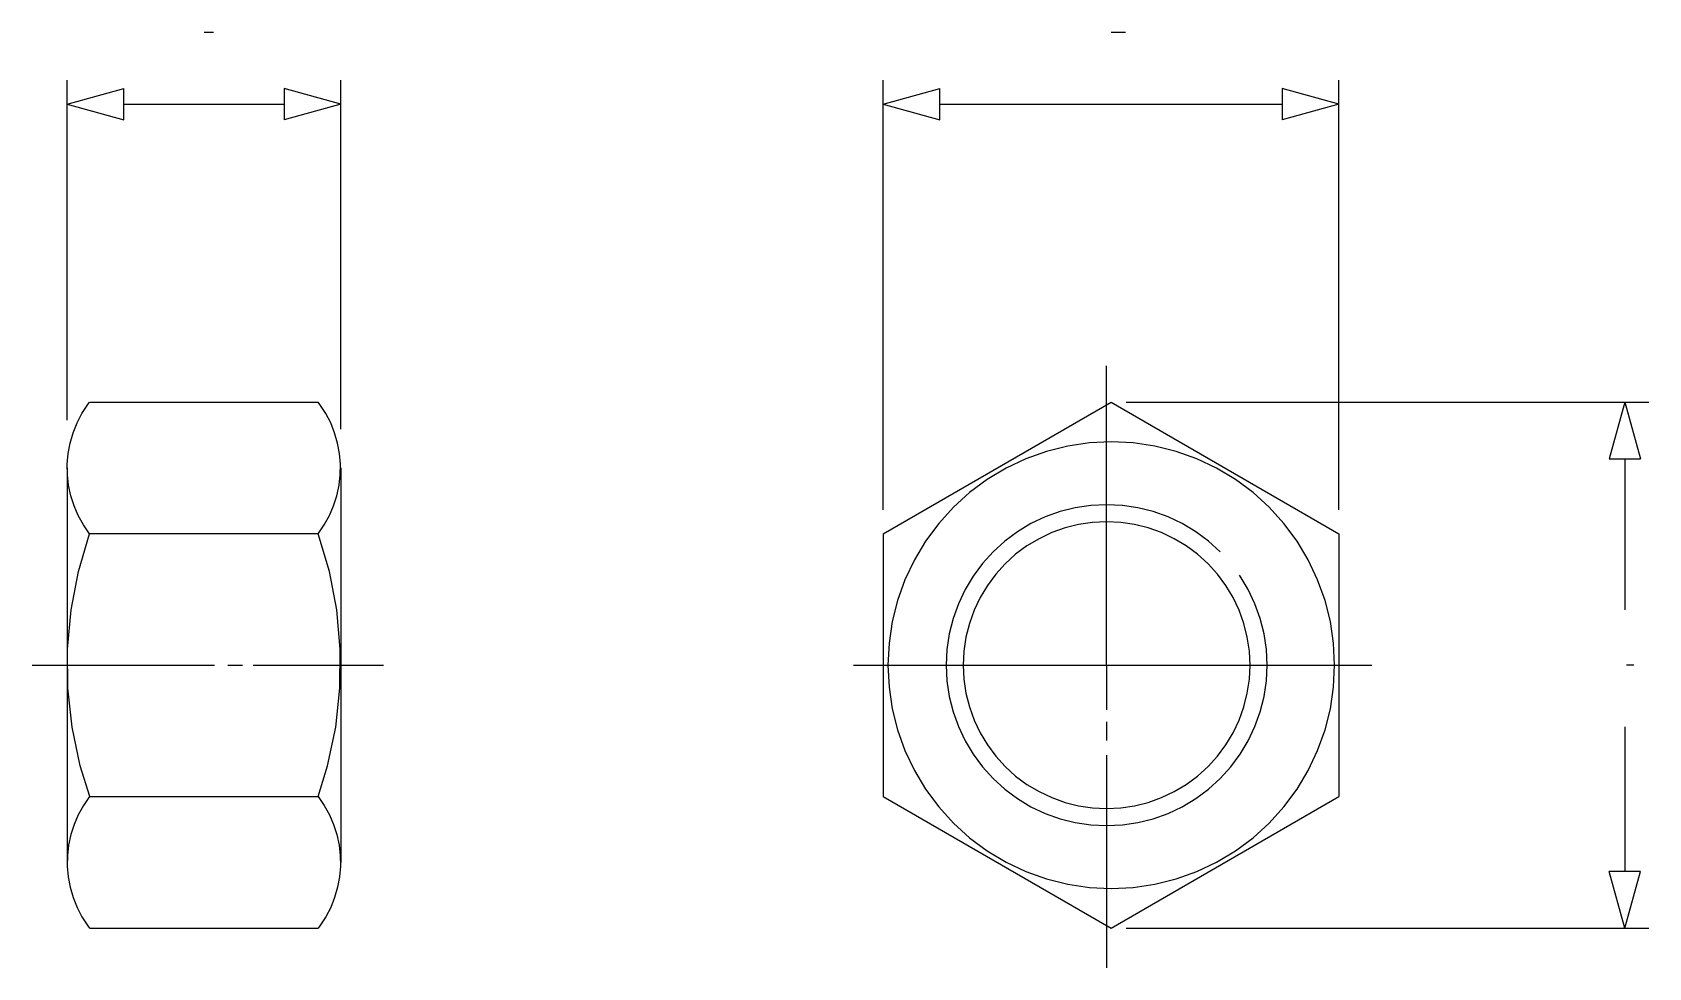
# Model space of a CAD drawing. Extents: x 543 to 1219, y 432 to 824.
import ezdxf

# ---------------------------------------------------------------- set-up
doc = ezdxf.new("R2010")
doc.units = 0
doc.header["$MEASUREMENT"] = 0
doc.layers.add('1', color=7, linetype='CONTINUOUS')

msp = doc.modelspace()

# ---------------------------------------------------------------- linework, layer by layer
at = {"layer": '1', "color": 5, "linetype": 'Continuous'}
for p, q in [((614.91, 823.63), (618.91, 823.63)), ((994.34, 823.63), (1000.34, 823.63)), ((1210, 559), (1213, 559))]:
    msp.add_line(p, q, dxfattribs=at)
at = {"layer": '1', "color": 92, "linetype": 'Continuous'}
for p, q in [((557.71, 661.36), (557.71, 803.63)), ((672.1, 657.61), (672.1, 803.63)), ((899.08, 623.86), (899.08, 803.63)), ((1089.61, 623.86), (1089.61, 803.63)), ((581.42, 793.63), (648.39, 793.63)), ((922.79, 793.63), (1065.89, 793.63)), ((1000.67, 668.86), (1219.26, 668.86)), ((1209.26, 645.15), (1209.26, 582)), ((1209.26, 533), (1209.26, 472.57)), ((1000.67, 448.86), (1219.26, 448.86))]:
    msp.add_line(p, q, dxfattribs=at)
at = {"layer": '1', "color": 3, "linetype": 'Continuous'}
for p, q in [((557.71, 793.63), (581.42, 800.19)), ((581.42, 787.08), (581.42, 800.19)), ((672.1, 793.63), (648.39, 800.19)), ((648.39, 800.19), (648.39, 787.08)), ((899.08, 793.63), (922.79, 800.19)), ((922.79, 787.08), (922.79, 800.19)), ((1089.61, 793.63), (1065.89, 800.19)), ((1065.89, 800.19), (1065.89, 787.08)), ((557.71, 793.63), (581.42, 787.08)), ((672.1, 793.63), (648.39, 787.08)), ((899.08, 793.63), (922.79, 787.08)), ((1089.61, 793.63), (1065.89, 787.08)), ((1209.26, 668.86), (1202.7, 645.15)), ((1209.26, 668.86), (1215.81, 645.15)), ((1202.7, 645.15), (1215.81, 645.15)), ((1209.26, 448.86), (1202.7, 472.57)), ((1215.81, 472.57), (1202.7, 472.57)), ((1209.26, 448.86), (1215.81, 472.57))]:
    msp.add_line(p, q, dxfattribs=at)
at = {"layer": '1', "color": 4, "linetype": 'Continuous'}
for p, q in [((992.51, 558.86), (992.51, 684.06)), ((543.09, 558.86), (619.3, 558.86)), ((624.87, 558.86), (630.99, 558.86)), ((635.44, 558.86), (689.95, 558.86)), ((886.56, 558.86), (1103.51, 558.86)), ((992.51, 558.86), (992.51, 540.12)), ((992.51, 535.11), (992.51, 527.33)), ((992.51, 521.22), (992.51, 432.3))]:
    msp.add_line(p, q, dxfattribs=at)
at = {"layer": '1', "color": 7, "linetype": 'Continuous'}
for p, q in [((561.79, 660.2), (563.83, 664.16)), ((563.83, 664.16), (566.26, 667.89)), ((566.26, 667.89), (567.03, 668.86)), ((567.09, 668.86), (662.71, 668.86)), ((663.43, 667.89), (662.66, 668.86)), ((665.86, 664.16), (663.43, 667.89)), ((667.9, 660.2), (665.86, 664.16)), ((899.08, 613.86), (994.34, 668.86)), ((994.34, 668.86), (1089.61, 613.86)), ((558.9, 651.79), (560.14, 656.07)), ((560.14, 656.07), (561.79, 660.2)), ((669.55, 656.07), (667.9, 660.2)), ((670.79, 651.79), (669.55, 656.07)), ((558.09, 647.42), (558.9, 651.79)), ((671.6, 647.42), (670.79, 651.79)), ((976.24, 650.49), (967.35, 648.26)), ((985.31, 651.84), (976.24, 650.49)), ((994.47, 652.29), (985.31, 651.84)), ((1003.63, 651.84), (994.47, 652.29)), ((1012.69, 650.49), (1003.63, 651.84)), ((1021.59, 648.26), (1012.69, 650.49)), ((557.72, 642.98), (558.09, 647.42)), ((557.78, 638.53), (557.72, 642.98)), ((671.97, 642.98), (671.6, 647.42)), ((671.91, 638.53), (671.97, 642.98)), ((958.72, 645.18), (950.43, 641.26)), ((967.35, 648.26), (958.72, 645.18)), ((1030.22, 645.18), (1021.59, 648.26)), ((1038.51, 641.26), (1030.22, 645.18)), ((557.71, 641.36), (557.71, 613.86)), ((558.27, 634.11), (557.78, 638.53)), ((671.42, 634.11), (671.91, 638.53)), ((672.1, 641.36), (672.1, 613.86)), ((942.56, 636.54), (935.2, 631.08)), ((950.43, 641.26), (942.56, 636.54)), ((1046.37, 636.54), (1038.51, 641.26)), ((1053.74, 631.08), (1046.37, 636.54)), ((559.2, 629.76), (558.27, 634.11)), ((560.55, 625.52), (559.2, 629.76)), ((669.14, 625.52), (670.49, 629.76)), ((670.49, 629.76), (671.42, 634.11)), ((935.2, 631.08), (928.41, 624.92)), ((1060.53, 624.92), (1053.74, 631.08)), ((562.31, 621.43), (560.55, 625.52)), ((667.38, 621.43), (669.14, 625.52)), ((928.41, 624.92), (922.25, 618.13)), ((973.02, 623.11), (966.81, 620.89)), ((979.41, 624.71), (973.02, 623.11)), ((985.93, 625.68), (979.41, 624.71)), ((992.51, 626), (985.93, 625.68)), ((999.09, 625.68), (992.51, 626)), ((1005.6, 624.71), (999.09, 625.68)), ((1012, 623.11), (1005.6, 624.71)), ((1018.2, 620.89), (1012, 623.11)), ((1066.69, 618.13), (1060.53, 624.92)), ((564.46, 617.53), (562.31, 621.43)), ((566.98, 613.86), (564.46, 617.53)), ((662.71, 613.86), (665.23, 617.53)), ((665.23, 617.53), (667.38, 621.43)), ((922.25, 618.13), (916.79, 610.77)), ((960.86, 618.08), (955.2, 614.69)), ((966.81, 620.89), (960.86, 618.08)), ((975.09, 616.28), (969.55, 614.3)), ((980.8, 617.71), (975.09, 616.28)), ((986.63, 618.57), (980.8, 617.71)), ((992.51, 618.86), (986.63, 618.57)), ((998.39, 618.57), (992.51, 618.86)), ((1004.21, 617.71), (998.39, 618.57)), ((1009.92, 616.28), (1004.21, 617.71)), ((1015.47, 614.3), (1009.92, 616.28)), ((1024.16, 618.08), (1018.2, 620.89)), ((1029.81, 614.69), (1024.16, 618.08)), ((1072.15, 610.77), (1066.69, 618.13)), ((557.71, 613.86), (557.71, 503.86)), ((562.35, 598.11), (566.98, 613.86)), ((566.98, 613.86), (566.98, 613.86)), ((662.71, 613.86), (567.09, 613.86)), ((667.34, 598.11), (662.71, 613.86)), ((662.71, 613.86), (662.71, 613.86)), ((672.1, 613.86), (672.1, 503.86)), ((899.08, 613.86), (899.08, 503.86)), ((916.79, 610.77), (912.07, 602.9)), ((949.91, 610.76), (945.03, 606.34)), ((955.2, 614.69), (949.91, 610.76)), ((959.17, 608.75), (954.44, 605.24)), ((964.22, 611.78), (959.17, 608.75)), ((969.55, 614.3), (964.22, 611.78)), ((1020.79, 611.78), (1015.47, 614.3)), ((1025.84, 608.75), (1020.79, 611.78)), ((1030.57, 605.24), (1025.84, 608.75)), ((1035.1, 610.76), (1029.81, 614.69)), ((1039.98, 606.34), (1035.1, 610.76)), ((1076.86, 602.9), (1072.15, 610.77)), ((1089.61, 613.86), (1089.61, 503.86)), ((912.07, 602.9), (908.15, 594.61)), ((945.03, 606.34), (940.61, 601.46)), ((954.44, 605.24), (950.08, 601.29)), ((1034.93, 601.29), (1030.57, 605.24)), ((1040.05, 606.26), (1039.98, 606.34)), ((1080.78, 594.61), (1076.86, 602.9)), ((559.28, 581.98), (562.35, 598.11)), ((670.41, 581.98), (667.34, 598.11)), ((936.68, 596.16), (933.29, 590.51)), ((940.61, 601.46), (936.68, 596.16)), ((946.13, 596.93), (942.62, 592.2)), ((950.08, 601.29), (946.13, 596.93)), ((1038.89, 596.93), (1034.93, 601.29)), ((1042.39, 592.2), (1038.89, 596.93)), ((1048.33, 596.16), (1048.02, 596.58)), ((1051.72, 590.51), (1048.33, 596.16)), ((908.15, 594.61), (905.07, 585.98)), ((933.29, 590.51), (930.48, 584.56)), ((942.62, 592.2), (939.59, 587.15)), ((1045.42, 587.15), (1042.39, 592.2)), ((1054.54, 584.56), (1051.72, 590.51)), ((1083.87, 585.98), (1080.78, 594.61)), ((557.81, 565.62), (559.28, 581.98)), ((671.88, 565.62), (670.41, 581.98)), ((905.07, 585.98), (902.84, 577.09)), ((930.48, 584.56), (928.26, 578.35)), ((937.07, 581.82), (935.09, 576.28)), ((939.59, 587.15), (937.07, 581.82)), ((1047.94, 581.82), (1045.42, 587.15)), ((1049.92, 576.28), (1047.94, 581.82)), ((1056.76, 578.35), (1054.54, 584.56)), ((1086.1, 577.09), (1083.87, 585.98)), ((902.84, 577.09), (901.49, 568.02)), ((928.26, 578.35), (926.66, 571.96)), ((935.09, 576.28), (933.66, 570.57)), ((1051.35, 570.57), (1049.92, 576.28)), ((1058.36, 571.96), (1056.76, 578.35)), ((1087.44, 568.02), (1086.1, 577.09)), ((901.49, 568.02), (901.04, 558.86)), ((926.66, 571.96), (925.69, 565.44)), ((933.66, 570.57), (932.79, 564.74)), ((1052.22, 564.74), (1051.35, 570.57)), ((1059.32, 565.44), (1058.36, 571.96)), ((1087.89, 558.86), (1087.44, 568.02)), ((557.95, 549.2), (557.81, 565.62)), ((671.74, 549.2), (671.88, 565.62)), ((925.69, 565.44), (925.37, 558.86)), ((932.79, 564.74), (932.51, 558.86)), ((1052.51, 558.86), (1052.22, 564.74)), ((1059.65, 558.86), (1059.32, 565.44)), ((901.04, 558.86), (901.49, 549.71)), ((925.37, 558.86), (925.69, 552.28)), ((932.51, 558.86), (932.79, 552.98)), ((1052.22, 552.98), (1052.51, 558.86)), ((1059.32, 552.28), (1059.65, 558.86)), ((1087.44, 549.71), (1087.89, 558.86)), ((559.7, 532.88), (557.95, 549.2)), ((669.99, 532.88), (671.74, 549.2)), ((901.49, 549.71), (902.84, 540.64)), ((925.69, 552.28), (926.66, 545.76)), ((932.79, 552.98), (933.66, 547.16)), ((1051.35, 547.16), (1052.22, 552.98)), ((1058.36, 545.76), (1059.32, 552.28)), ((1086.1, 540.64), (1087.44, 549.71)), ((926.66, 545.76), (928.26, 539.37)), ((933.66, 547.16), (935.09, 541.45)), ((935.09, 541.45), (937.07, 535.9)), ((1047.94, 535.9), (1049.92, 541.45)), ((1049.92, 541.45), (1051.35, 547.16)), ((1056.76, 539.37), (1058.36, 545.76)), ((902.84, 540.64), (905.07, 531.74)), ((928.26, 539.37), (930.48, 533.17)), ((937.07, 535.9), (939.59, 530.58)), ((1045.42, 530.58), (1047.94, 535.9)), ((1054.54, 533.17), (1056.76, 539.37)), ((1083.87, 531.74), (1086.1, 540.64)), ((563.05, 516.8), (559.7, 532.88)), ((666.64, 516.8), (669.99, 532.88)), ((905.07, 531.74), (908.15, 523.11)), ((930.48, 533.17), (933.29, 527.21)), ((939.59, 530.58), (942.62, 525.53)), ((1042.39, 525.53), (1045.42, 530.58)), ((1051.72, 527.21), (1054.54, 533.17)), ((1080.78, 523.11), (1083.87, 531.74)), ((908.15, 523.11), (912.07, 514.82)), ((933.29, 527.21), (936.68, 521.56)), ((936.68, 521.56), (940.61, 516.27)), ((942.62, 525.53), (946.13, 520.8)), ((946.13, 520.8), (950.08, 516.44)), ((1034.93, 516.44), (1038.89, 520.8)), ((1038.89, 520.8), (1042.39, 525.53)), ((1044.41, 516.27), (1048.33, 521.56)), ((1048.33, 521.56), (1051.72, 527.21)), ((1076.86, 514.82), (1080.78, 523.11)), ((567.09, 503.86), (563.05, 516.8)), ((662.6, 503.86), (666.64, 516.8)), ((912.07, 514.82), (916.79, 506.96)), ((940.61, 516.27), (945.03, 511.39)), ((950.08, 516.44), (954.44, 512.48)), ((1030.57, 512.48), (1034.93, 516.44)), ((1039.98, 511.39), (1044.41, 516.27)), ((1072.15, 506.96), (1076.86, 514.82)), ((945.03, 511.39), (949.91, 506.96)), ((954.44, 512.48), (959.17, 508.97)), ((959.17, 508.97), (964.22, 505.95)), ((1020.79, 505.95), (1025.84, 508.97)), ((1025.84, 508.97), (1030.57, 512.48)), ((1035.1, 506.96), (1039.98, 511.39)), ((557.71, 503.86), (557.71, 476.36)), ((566.98, 503.86), (564.46, 500.2)), ((567.09, 503.86), (662.6, 503.86)), ((662.71, 503.86), (665.23, 500.2)), ((672.1, 503.86), (672.1, 476.36)), ((899.08, 503.86), (994.34, 448.86)), ((916.79, 506.96), (922.25, 499.59)), ((949.91, 506.96), (955.2, 503.04)), ((955.2, 503.04), (960.86, 499.65)), ((964.22, 505.95), (969.55, 503.43)), ((969.55, 503.43), (975.09, 501.45)), ((975.09, 501.45), (980.8, 500.02)), ((994.34, 448.86), (1089.61, 503.86)), ((1004.21, 500.02), (1009.92, 501.45)), ((1009.92, 501.45), (1015.47, 503.43)), ((1015.47, 503.43), (1020.79, 505.95)), ((1024.16, 499.65), (1029.81, 503.04)), ((1029.81, 503.04), (1035.1, 506.96)), ((1066.69, 499.59), (1072.15, 506.96)), ((562.31, 496.3), (560.55, 492.21)), ((564.46, 500.2), (562.31, 496.3)), ((665.23, 500.2), (667.38, 496.3)), ((667.38, 496.3), (669.14, 492.21)), ((922.25, 499.59), (928.41, 492.8)), ((960.86, 499.65), (966.81, 496.83)), ((966.81, 496.83), (973.02, 494.61)), ((973.02, 494.61), (979.41, 493.01)), ((980.8, 500.02), (986.63, 499.15)), ((986.63, 499.15), (992.51, 498.86)), ((992.51, 498.86), (998.39, 499.15)), ((998.39, 499.15), (1004.21, 500.02)), ((1005.6, 493.01), (1012, 494.61)), ((1012, 494.61), (1018.2, 496.83)), ((1018.2, 496.83), (1024.16, 499.65)), ((1060.53, 492.8), (1066.69, 499.59)), ((559.2, 487.97), (558.27, 483.62)), ((560.55, 492.21), (559.2, 487.97)), ((669.14, 492.21), (670.49, 487.97)), ((670.49, 487.97), (671.42, 483.62)), ((928.41, 492.8), (935.2, 486.64)), ((979.41, 493.01), (985.93, 492.04)), ((985.93, 492.04), (992.51, 491.72)), ((992.51, 491.72), (999.09, 492.04)), ((999.09, 492.04), (1005.6, 493.01)), ((1053.74, 486.64), (1060.53, 492.8)), ((558.27, 483.62), (557.78, 479.19)), ((671.42, 483.62), (671.91, 479.19)), ((935.2, 486.64), (942.56, 481.18)), ((942.56, 481.18), (950.43, 476.47)), ((1038.51, 476.47), (1046.37, 481.18)), ((1046.37, 481.18), (1053.74, 486.64)), ((557.78, 479.19), (557.72, 474.74)), ((557.72, 474.74), (558.09, 470.31)), ((671.97, 474.74), (671.6, 470.31)), ((671.91, 479.19), (671.97, 474.74)), ((950.43, 476.47), (958.72, 472.55)), ((1030.22, 472.55), (1038.51, 476.47)), ((558.09, 470.31), (558.9, 465.93)), ((671.6, 470.31), (670.79, 465.93)), ((958.72, 472.55), (967.35, 469.46)), ((967.35, 469.46), (976.24, 467.23)), ((976.24, 467.23), (985.31, 465.89)), ((1003.63, 465.89), (1012.69, 467.23)), ((1012.69, 467.23), (1021.59, 469.46)), ((1021.59, 469.46), (1030.22, 472.55)), ((558.9, 465.93), (560.14, 461.66)), ((560.14, 461.66), (561.79, 457.52)), ((669.55, 461.66), (667.9, 457.52)), ((670.79, 465.93), (669.55, 461.66)), ((985.31, 465.89), (994.47, 465.44)), ((994.47, 465.44), (1003.63, 465.89)), ((561.79, 457.52), (563.83, 453.57)), ((563.83, 453.57), (566.26, 449.84)), ((665.86, 453.57), (663.43, 449.84)), ((667.9, 457.52), (665.86, 453.57)), ((566.26, 449.84), (567.03, 448.86)), ((567.09, 448.86), (662.71, 448.86)), ((663.43, 449.84), (662.66, 448.86))]:
    msp.add_line(p, q, dxfattribs=at)

doc.saveas('drawing.dxf')
